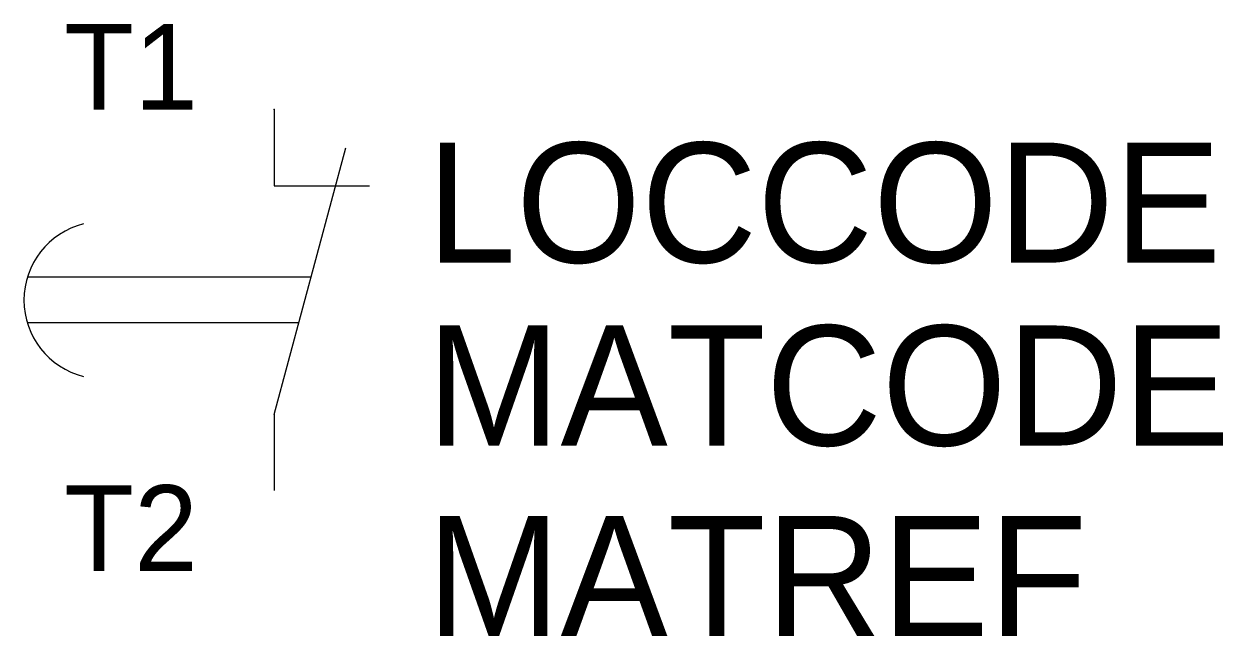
# Model space of a CAD drawing. Extents: x -6.6 to 24.9, y -8.8 to 7.2.
import ezdxf
from ezdxf.enums import TextEntityAlignment as Align

# ---------------------------------------------------------------- set-up
doc = ezdxf.new("R2010")
doc.units = 0
doc.layers.get('0').update_dxf_attribs({"linetype": 'CONTINUOUS'})
doc.layers.add('C', color=6, linetype='CONTINUOUS')
doc.layers.add('T2', color=1, linetype='CONTINUOUS')

msp = doc.modelspace()

# ---------------------------------------------------------------- linework, layer by layer
at = {"color": 0}
for p, q in [((0, 5), (0, 3)), ((0, -3), (1.876, 4)), ((0, 3), (2.5, 3)), ((0.966, 0.606), (-6.47, 0.606)), ((0.645, -0.594), (-6.474, -0.594)), ((0, -3), (0, -5))]:
    msp.add_line(p, q, dxfattribs=at)
at = {"color": 0, "linetype": 'CONTINUOUS'}
msp.add_arc((-4.5, 0), 2.062, 104.0362, 255.9638, dxfattribs=at)
at = {"layer": 'C', "color": 0, "linetype": 'CONTINUOUS'}
msp.add_point((0, 5), dxfattribs=at)

# ---------------------------------------------------------------- texts
at = {"color": 0, "linetype": 'CONTINUOUS'}
for tag, p in [('LOCCODE', (4, 0.985)), ('MATCODE', (4, -3.815)), ('MATREF', (4, -8.815))]:
    msp.add_attdef(tag, p, '', height=3.15, dxfattribs=at)
at = {"layer": 'T2', "color": 0, "linetype": 'CONTINUOUS'}
for tag, p in [('T1', (-2, 4.999)), ('T2', (-2, -7.107))]:
    msp.add_attdef(tag, text='', height=2.25, dxfattribs=at).set_placement(p, align=Align.RIGHT)

doc.saveas('drawing.dxf')
